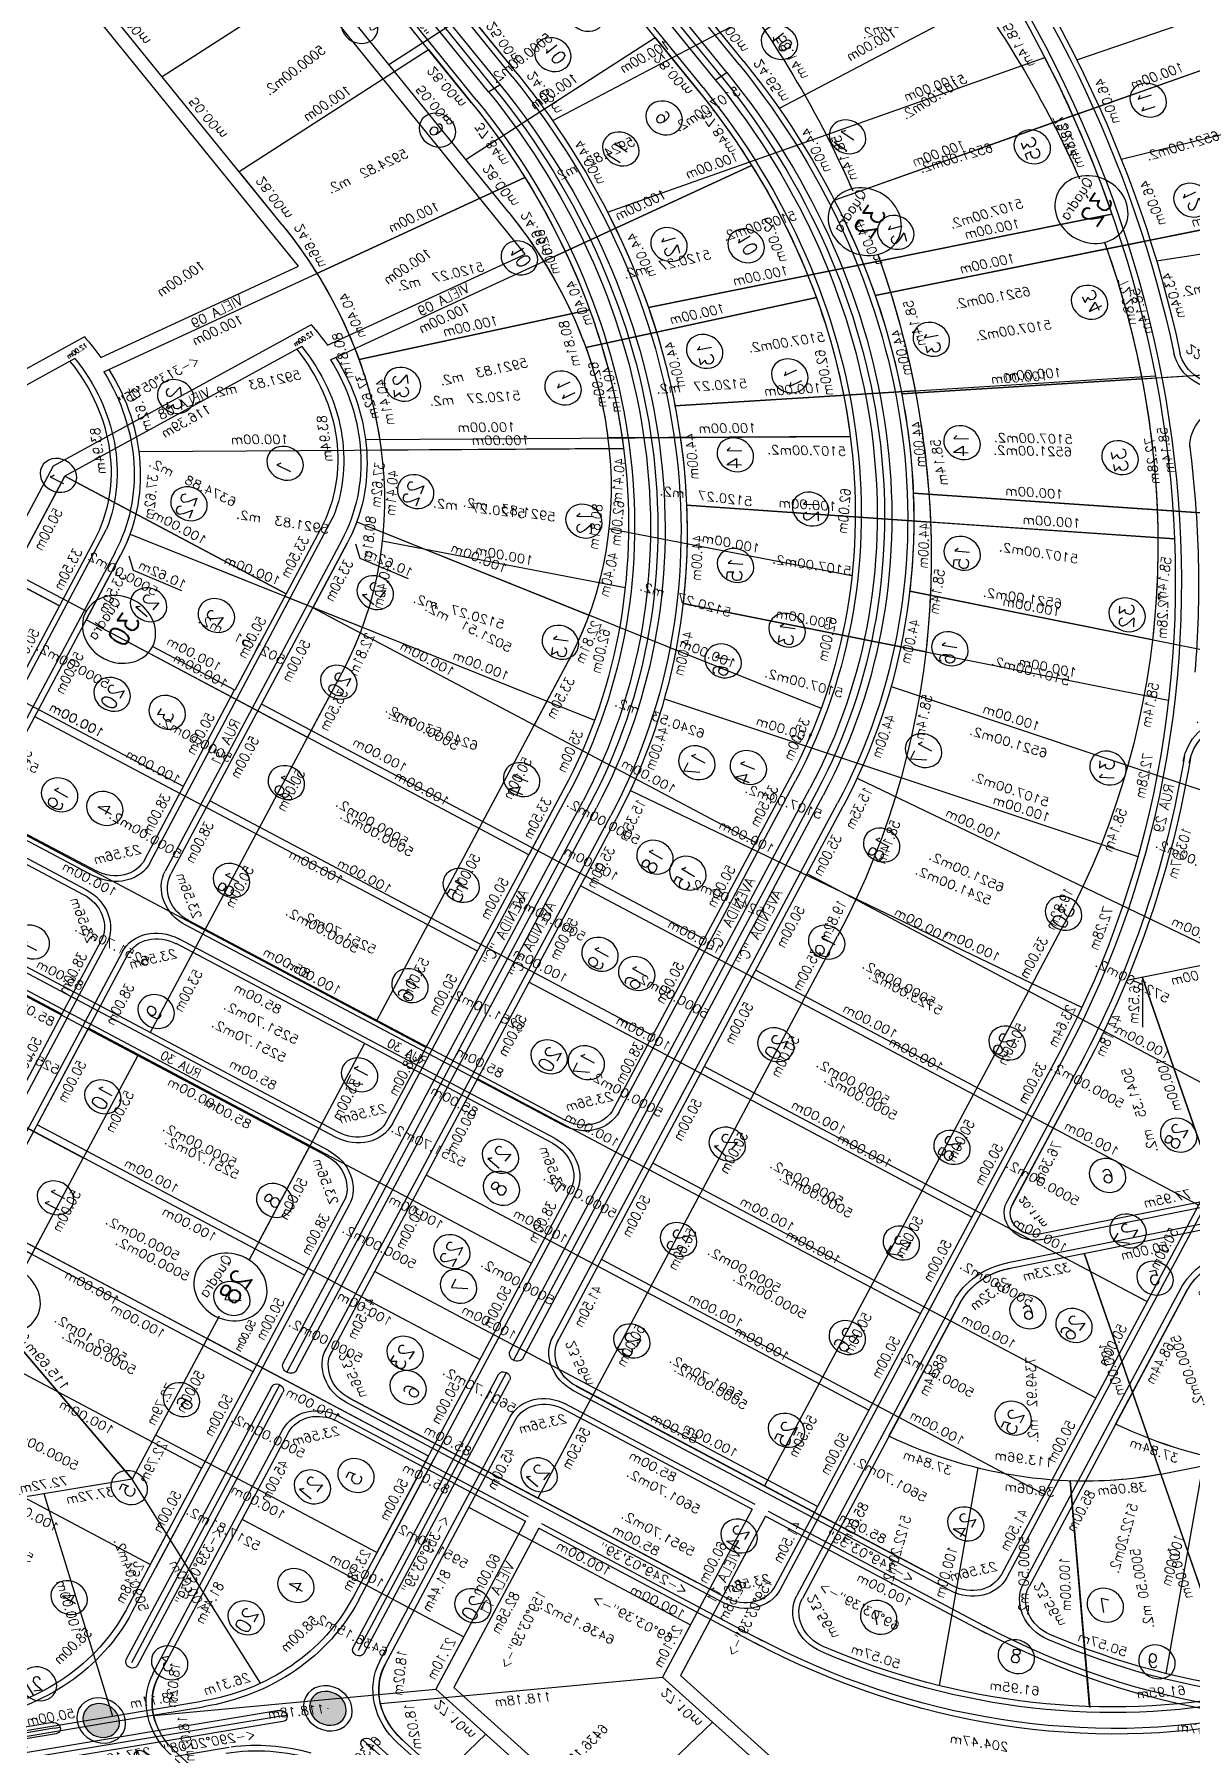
# Model space of a CAD drawing. Extents: x -23785941 to 8798891, y -8418521 to 21897894.
# Drawn here: x 3213167 to 3340590, y 4804514 to 4993012 of the extents above; entities that cross this region are included whole.
import ezdxf
from ezdxf.enums import TextEntityAlignment as Align

# ---------------------------------------------------------------- set-up
doc = ezdxf.new("R2010")
doc.units = 0
doc.header["$MEASUREMENT"] = 0
doc.header["$PDMODE"] = 34
doc.header["$PDSIZE"] = 1
doc.linetypes.add('DASHED', pattern=[0.75, 0.5, -0.25])
doc.layers.get('0').update_dxf_attribs({"linetype": 'CONTINUOUS'})
for name, color, linetype in [('CALCADA', 3, 'CONTINUOUS'), ('LT', 6, 'CONTINUOUS'), ('REG60_100', 2, 'CONTINUOUS'), ('RUA', 1, 'CONTINUOUS'), ('VIEWPORT', 7, 'CONTINUOUS')]:
    doc.layers.add(name, color=color, linetype=linetype)
doc.styles.add('1_5MM', font='romans.shx', dxfattribs={"height": 6})
doc.styles.add('1MM', font='romans.shx', dxfattribs={"height": 4})
doc.styles.add('2MM', font='romans.shx', dxfattribs={"height": 8})

# ---------------------------------------------------------------- blocks, each defined once
blk = doc.blocks.new('A$C3D774E76')
at = {"layer": 'LT'}
blk.add_hatch(color=104, dxfattribs=at).paths.add_polyline_path([(-24013.18, -2463.38, 1), (-24018.43, -2449.33, 1)])
for p, q in [((-24660.65, -2244.08), (-24845.77, -1871.34)), ((-24647.29, -2257.49), (-24839.22, -1871.04)), ((-24771.71, -2299.23), (-24974.58, -1890.75)), ((-24750.22, -2288.56), (-24948.34, -1889.63)), ((-24573.27, -2194.84), (-24461.39, -2129.73)), ((-24461.39, -2129.73), (-24145.04, -2127.33)), ((-24562.51, -2195.52), (-24459.75, -2135.71)), ((-24459.75, -2135.71), (-24306.75, -2134.55)), ((-24458.99, -2235.71), (-24459.75, -2135.71)), ((-24409.5, -2168.19), (-24409.75, -2135.34)), ((-24359, -2234.95), (-24359.75, -2134.96)), ((-24306.75, -2134.7), (-24306.34, -2219.69)), ((-24294.76, -2134.46), (-24294.11, -2219.47)), ((-24241, -2234.06), (-24241.76, -2134.06)), ((-24695.35, -2174.22), (-24784.91, -2218.7)), ((-24408.99, -2235.33), (-24409.28, -2198.18)), ((-24563.25, -2208.12), (-24731.2, -2321.24)), ((-24568.5, -2204.42), (-24647.29, -2257.49)), ((-24673.11, -2219), (-24762.67, -2263.48)), ((-24660.65, -2244.08), (-24673.11, -2219)), ((-24538.31, -2235.29), (-24642.2, -2406.19)), ((-24492.49, -2235.96), (-24458.99, -2235.71)), ((-24321.26, -2234.77), (-24408.99, -2235.2)), ((-24241, -2234.06), (-24279.01, -2234.35)), ((-24241, -2234.06), (-24141, -2233.3)), ((-24115.95, -2239.7), (-24067.36, -2344.75)), ((-24067.36, -2344.75), (-23977.34, -2240.52)), ((-24503, -2247.4), (-24525.81, -2446.09)), ((-24492.4, -2247.97), (-24320.9, -2246.67)), ((-24492.4, -2247.96), (-24458.9, -2247.71)), ((-24457.38, -2447.7), (-24458.9, -2247.71)), ((-24407.39, -2447.32), (-24408.9, -2247.33)), ((-24357.39, -2446.94), (-24358.9, -2246.95)), ((-24278.91, -2246.35), (-24140.91, -2245.3)), ((-24239.39, -2446.05), (-24240.91, -2246.06)), ((-24189.39, -2445.67), (-24190.91, -2245.68)), ((-24139.39, -2445.29), (-24140.91, -2245.3)), ((-24488.97, -2255.33), (-24493.84, -2251.17)), ((-24490.94, -2276.22), (-24488.97, -2255.33)), ((-24750.22, -2288.56), (-24762.67, -2263.48)), ((-24304.5, -2431.56), (-24305.79, -2261.54)), ((-24292.5, -2431.46), (-24293.79, -2261.46)), ((-24771.71, -2299.23), (-24782.83, -2276.84)), ((-24750.21, -2288.56), (-24750.22, -2288.56)), ((-24758.27, -2292.56), (-24763.65, -2295.23)), ((-24622.26, -2296.2), (-24691.31, -2368.54)), ((-23901.64, -2305.96), (-23967.1, -2381.59)), ((-24734.5, -2316.23), (-24734.55, -2316.26)), ((-24067.36, -2344.75), (-24042.71, -2316.2)), ((-24042.74, -2316.17), (-23967.08, -2381.57)), ((-24931.5, -2423.83), (-24760.07, -2320.53)), ((-24553.74, -2337.85), (-24586.17, -2432.45)), ((-24293.15, -2346.46), (-24180.96, -2345.61)), ((-24151.85, -2345.39), (-24090.15, -2344.92)), ((-24139.39, -2445.29), (-24140.15, -2345.3)), ((-24090.15, -2344.92), (-24067.36, -2344.75)), ((-24089.4, -2444.92), (-24090.15, -2344.92)), ((-24011.7, -2427.9), (-24067.36, -2344.75)), ((-24491.64, -2347.96), (-24305.15, -2346.55)), ((-24491.64, -2347.96), (-24458.14, -2347.71)), ((-24734.65, -2356.88), (-24889.95, -2482.9)), ((-23967.08, -2381.57), (-23991.98, -2410.42)), ((-24704.61, -2388.98), (-24840.6, -2535.63)), ((-24670.34, -2416.51), (-24784.31, -2580.87)), ((-24670.34, -2416.51), (-24727.32, -2498.69)), ((-24632.54, -2438.95), (-24722.2, -2617.73)), ((-24677.37, -2528.34), (-24632.54, -2438.95)), ((-24002.73, -2441.22), (-24004.37, -2443.11)), ((-24490.88, -2447.96), (-24317.88, -2446.65)), ((-24490.88, -2447.96), (-24457.38, -2447.7)), ((-24277.39, -2446.34), (-24089.4, -2444.92)), ((-24139.39, -2445.29), (-24066.22, -2444.74)), ((-24139.37, -2447.79), (-24066.2, -2447.24)), ((-24591.95, -2455.83), (-24655.52, -2645.46)), ((-24549.38, -2466.82), (-24585.59, -2663.52)), ((-24045.75, -2468.48), (-24172.21, -2469.44)), ((-24045.78, -2468.59), (-24045.78, -2468.58)), ((-24045.11, -2468.58), (-24045.78, -2468.59)), ((-24504.97, -2471.74), (-24512.63, -2671.59)), ((-24212.4, -2469.85), (-24490.7, -2471.96)), ((-24454.19, -2671.69), (-24455.7, -2471.69)), ((-24404.19, -2671.31), (-24405.7, -2471.31)), ((-24354.19, -2670.93), (-24355.71, -2470.94)), ((-24304.19, -2670.55), (-24305.71, -2470.56)), ((-24254.19, -2670.17), (-24255.71, -2470.18)), ((-24127.21, -2469.2), (-24126.45, -2569.2)), ((-24028.94, -2474.07), (-24099.35, -2568.99)), ((-24197.81, -2654.75), (-24199.1, -2484.64)), ((-24199.07, -2484.64), (-24197.88, -2641.36)), ((-24187.07, -2484.55), (-24187.1, -2484.55)), ((-24187.08, -2483.65), (-24186.42, -2569.65)), ((-24019, -2487.95), (-24018.81, -2488.59)), ((-23887.66, -2933), (-24018.92, -2488.03)), ((-24018.81, -2488.59), (-24018.81, -2488.59)), ((-24018.81, -2488.59), (-24018.8, -2488.59)), ((-24895.76, -2494.75), (-25049.72, -2622.4)), ((-24727.32, -2498.69), (-24784.31, -2580.87)), ((-24045.57, -2496.48), (-24045.57, -2496.48)), ((-24045.57, -2496.48), (-24045.56, -2496.48)), ((-24864.88, -2528.82), (-25007.03, -2669.51)), ((-24722.2, -2617.73), (-24677.37, -2528.34)), ((-24831.12, -2560.06), (-24960.37, -2712.68)), ((-24454.94, -2571.69), (-24198.45, -2569.75)), ((-24186.45, -2569.65), (-24099.35, -2568.99)), ((-24126.45, -2569.2), (-24099.35, -2568.99)), ((-23973.73, -2994.88), (-24099.35, -2569)), ((-23995.77, -2566.7), (-24091.69, -2595)), ((-24454.94, -2571.69), (-24489.76, -2571.95)), ((-24186.41, -2575.65), (-24103.83, -2575.03)), ((-24186.38, -2575.65), (-24185.62, -2675.54)), ((-24016.67, -2870.5), (-24103.83, -2575.03)), ((-24489.18, -2671.95), (-24254.19, -2670.17)), ((-24254.19, -2670.17), (-24212.68, -2669.86)), ((-24533.23, -2682.42), (-24622.27, -2778.59)), ((-24537.66, -2687.21), (-24464.28, -2755.14)), ((-24534.78, -2688.91), (-24534.24, -2684.79)), ((-24417.73, -2683.41), (-24489.11, -2683.95)), ((-24366.69, -2683.02), (-24213.69, -2681.86)), ((-24297.82, -2682.5), (-24366.69, -2683.02)), ((-24366.69, -2683.02), (-24366.26, -2683.02)), ((-24391.16, -2693.83), (-24589.99, -2908.58)), ((-24517.43, -2696.73), (-24534.78, -2688.91)), ((-24391.16, -2693.83), (-24391.45, -2694.14)), ((-24391.16, -2693.83), (-24391.45, -2694.14)), ((-24411.21, -2697.82), (-24623.93, -2927.58)), ((-24266.59, -2853.67), (-24413.35, -2717.79)), ((-24413.35, -2717.79), (-24339.99, -2785.71)), ((-24303.75, -2719.76), (-24207.33, -2746.28)), ((-24318.05, -2754.82), (-24230.32, -2803.63)), ((-24339.97, -2785.73), (-24379.48, -2828.41))]:
    blk.add_line(p, q)
at = {"color": 100}
for p, q in [((-24763.65, -2295.23), (-24971.33, -1877.07)), ((-24760.96, -2293.9), (-24968.05, -1876.92)), ((-24758.28, -2292.56), (-24964.78, -1876.77)), ((-24199.32, -2454.75), (-24490.82, -2456.96)), ((-24045.86, -2453.98), (-24187.29, -2455.05)), ((-24490.79, -2459.96), (-24196.3, -2457.73)), ((-24199.28, -2460.75), (-24490.77, -2462.96)), ((-24045.84, -2456.48), (-24189.77, -2457.57)), ((-24045.82, -2458.98), (-24187.26, -2460.05)), ((-24010.49, -2474.38), (-23874.13, -2936.66)), ((-23877.18, -2934.96), (-24012.07, -2477.65))]:
    blk.add_line(p, q, dxfattribs=at)
at = {"color": 1}
blk.add_line((-24166.49, -2340.34), (-24166.5, -2338.97), dxfattribs=at)
blk.add_lwpolyline([(-24409.5, -2168.19), (-24409.75, -2135.34), (-24459.75, -2135.71), (-24458.99, -2235.71), (-24408.99, -2235.33), (-24409.28, -2198.18)])
for points in [[(-24762.67, -2263.48), (-24750.22, -2288.56), (-24750.21, -2288.56, 0.032957), (-24731.2, -2321.24), (-24648.26, -2265.38, -0.032957), (-24660.65, -2244.08), (-24660.65, -2244.08), (-24660.65, -2244.08), (-24673.11, -2219)], [(-24115.95, -2239.7, -0.106704), (-24140.91, -2245.29), (-24140.15, -2345.3), (-24090.15, -2344.92), (-24067.36, -2344.75)], [(-24492.4, -2247.96, -0.030482), (-24503, -2247.4), (-24514.41, -2346.74, 0.030478), (-24491.65, -2347.96), (-24458.14, -2347.71), (-24458.9, -2247.71)], [(-24731.2, -2321.24, 0.054037), (-24691.31, -2368.54), (-24622.26, -2296.2, -0.054037), (-24648.26, -2265.38)], [(-24622.26, -2296.2), (-24691.31, -2368.54, 0.054037), (-24642.2, -2406.19), (-24590.26, -2320.74, -0.054037)], [(-24704.61, -2388.98), (-24772.6, -2462.3, 0.035369), (-24727.32, -2498.69), (-24670.34, -2416.51, -0.035369)], [(-24670.34, -2416.51), (-24727.32, -2498.69, 0.035369), (-24677.37, -2528.34), (-24632.54, -2438.95, -0.035369)], [(-24632.54, -2438.95), (-24677.37, -2528.34, 0.035369), (-24623.73, -2550.65), (-24591.95, -2455.83, -0.035369)]]:
    blk.add_lwpolyline(points, format="xyb", close=True)
blk.add_lwpolyline([(-24240.91, -2246.06), (-24240.15, -2346.06), (-24190.15, -2345.68), (-24190.91, -2245.68)], close=True)
blk.add_lwpolyline([(-24240.91, -2246.06), (-24240.15, -2346.06), (-24190.15, -2345.68), (-24190.91, -2245.68)], close=True)
for points in [[(-24774.73, -2460.32, 0.001768), (-24772.6, -2462.3), (-24704.61, -2388.98, -0.035369), (-24734.65, -2356.88), (-24812.3, -2419.89, 0.015904), (-24795.19, -2439.66, 0.015904)], [(-24795.19, -2439.66, -0.015904), (-24812.3, -2419.89), (-24889.95, -2482.9, 0.035369), (-24840.6, -2535.63), (-24772.6, -2462.3, -0.001768), (-24774.73, -2460.32)], [(-24789.03, -2446.19, -0.001072), (-24790.25, -2444.92, -0.001072)], [(-24790.25, -2444.92, 0.001072), (-24789.03, -2446.19)], [(-24230.66, -2803.44), (-24318.04, -2754.82, -0.057602), (-24339.98, -2785.72), (-24266.6, -2853.65)]]:
    blk.add_lwpolyline(points, format="xyb")
at = {"color": 5}
for centre in [(-24409.09, -2183.18), (-24166.04, -2344.05), (-24785.23, -2449.6)]:
    blk.add_circle(centre, 15, dxfattribs=at)
for centre in [(-24511.64, -2211.23), (-24435.36, -2215.04), (-24385.68, -2215.54), (-24333.5, -2211.19), (-24263.78, -2209.88), (-24757.43, -2234.86), (-24568.5, -2238.14), (-24527.79, -2262.66), (-24216.15, -2263.77), (-24478.28, -2267.03), (-24434.23, -2270.66), (-24382.39, -2270.66), (-24331.12, -2269.29), (-24262.03, -2266.88), (-24165.14, -2265.69), (-24731.9, -2281.51), (-24786.93, -2308.37), (-24697.43, -2334.11), (-24763.09, -2349.88), (-23964.48, -2349.41), (-24653.93, -2373.59), (-24734.53, -2384.58), (-24000.78, -2391.97), (-24604.35, -2405.58), (-24698.74, -2416.92), (-24550.25, -2419.62), (-24263.43, -2421.67), (-24214.6, -2424.62), (-24162.89, -2425.47), (-24116.18, -2423.29), (-24058.85, -2422.33), (-24486.36, -2431.3), (-24430.68, -2429.44), (-24379.18, -2429.85), (-24332.33, -2428.51), (-24663.32, -2446.88), (-24015.81, -2456.36), (-24618.48, -2467.37), (-24577.16, -2480.65), (-24155.25, -2487.95), (-24088.13, -2488.68), (-24851.06, -2495.03), (-24530.31, -2490.15), (-24483.13, -2492.78), (-24432.1, -2491.28), (-24379.74, -2492.24), (-24329.15, -2493.38), (-24280.18, -2493.79), (-24229.12, -2496.02), (-24894.53, -2527.42), (-24800.13, -2543.98), (-24863.23, -2561.34), (-24743.59, -2583.5), (-24681.36, -2615.01), (-24615.18, -2636.57), (-24278.57, -2645.16), (-24546.85, -2647.67), (-24482.31, -2651.67), (-24428.34, -2651.46), (-24378.79, -2651.21), (-24329.04, -2649.56), (-24225.63, -2647.96), (-24377.7, -2708.7), (-24449.87, -2711.66), (-24222.22, -2712.32), (-24418.26, -2747.46), (-24235.45, -2768.28), (-24263.08, -2819.02)]:
    blk.add_circle(centre, 7.5)
for centre, radius, start, end in [((-24493.06, -2160.84), 87.12, 202.9697, 210.01207), ((-24493.06, -2160.84), 75.12, 206.41063, 270.43452), ((-24493.06, -2160.84), 87.12, 213.96119, 270.43452), ((-24321.34, -2219.77), 15, 270.28179, 0.28179), ((-24279.12, -2219.36), 14.99, 180.43452, 270.43452), ((-24493.06, -2160.84), 187.12, 206.41063, 270.43452), ((-24320.78, -2261.65), 14.99, 0.43452, 90.43452), ((-24278.79, -2261.35), 15, 90.43452, 180.43452), ((-24493.06, -2160.84), 287.12, 206.41063, 270.43452), ((-24493.06, -2160.84), 311.12, 206.41063, 270.43452), ((-24493.06, -2160.84), 411.12, 206.41063, 222.70224), ((-24493.06, -2160.84), 523.12, 206.41063, 234.23747), ((-24493.06, -2160.84), 511.12, 206.41063, 270.43452), ((-24066.97, -2345.72), 99.04, 270.43452, 319.20869), ((-24493.06, -2160.84), 311.12, 235.26258, 243.36508), ((-24375.9, -2428.22), 6.821210263296962e-13, 44.38052, 339.49536), ((-24319.49, -2431.67), 14.99, 270.43452, 0.43452), ((-24277.5, -2431.34), 15, 180.43452, 270.4344), ((-23919.95, -2476.97), 74.08, 139.1598, 196.43452), ((-24493.06, -2160.84), 411.12, 223.7081, 223.95372), ((-24493.06, -2160.84), 411.12, 226.7548, 270.45951), ((-24045.57, -2496.48), 27.9, 16.42982, 90.43452), ((-24045.54, -2496.38), 27.9, 16.44542, 90.43452), ((-24214.1, -2484.75), 15, 0.43063, 90.43452), ((-24172.1, -2484.44), 15, 90.43452, 180.43063), ((-24573.88, -2479.02), 6.821210263296962e-13, 44.38052, 339.49536), ((-24493.06, -2160.84), 411.12, 235.26258, 243.36508), ((-24493.06, -2160.84), 411.12, 235.26258, 243.36508), ((-24807.55, -2597.49), 14.99, 317.20508, 54.23747), ((-24212.81, -2654.86), 15, 270.43452, 0.43452), ((-24641.28, -2687.73), 24.33, 73.88591, 137.20508), ((-24493.06, -2160.84), 523.12, 254.04077, 270.43452), ((-24462.67, -2675.37), 277, 317.20508, 0.43452), ((-24213.58, -2696.85), 17.49, 355.0709, 90.43452), ((-24417.66, -2692.06), 8.65, 318.20902, 89.43058), ((-24366, -2717.71), 34.69, 91.13524, 136.50436), ((-24462.67, -2675.37), 165, 318.03115, 357.52334), ((-24462.67, -2675.37), 165, 318.03115, 357.52334), ((-24462.66, -2675.37), 165, 318.02937, 357.52334), ((-24213.58, -2696.85), 14.99, 355.0709, 90.43452), ((-24462.67, -2675.37), 265, 317.20508, 355.0709)]:
    blk.add_arc(centre, radius, start, end)
at = {"color": 100}
for centre, radius, start, end in [((-24493.06, -2160.84), 302.12, 206.41063, 270.43452), ((-24493.06, -2160.84), 299.12, 206.41063, 270.43452), ((-24493.06, -2160.84), 296.12, 206.41063, 270.43452), ((-24199.3, -2457.75), 3, 89.91476, 90.43452), ((-24199.3, -2457.75), 3, 270.43452, 90.43452), ((-24187.27, -2457.55), 2.5, 90.43452, 270.43452), ((-24045.84, -2456.48), 2.5, 270.43452, 90.43452), ((-24199.3, -2457.75), 3, 270.43452, 270.95429), ((-24009.73, -2476.77), 2.5, 16.43452, 196.43452)]:
    blk.add_arc(centre, radius, start, end, dxfattribs=at)
at = {"linetype": 'DASHED'}
blk.add_arc((-24366, -2717.71), 34.69, 90.43452, 137.20508, dxfattribs=at)
for p in [(-24459.75, -2135.71), (-24493.06, -2160.84), (-24492.49, -2235.96), (-24458.99, -2235.71), (-24660.65, -2244.08), (-24492.4, -2247.96), (-24750.22, -2288.56), (-24760.96, -2293.9), (-24771.71, -2299.23), (-23991.98, -2410.42), (-24375.9, -2428.22), (-24304.5, -2431.56), (-24292.5, -2431.46), (-24317.88, -2446.65), (-24277.39, -2446.34), (-24066.22, -2444.74), (-24490.79, -2459.96), (-24045.84, -2456.48), (-24015.81, -2456.36), (-24015.81, -2456.36), (-24045.78, -2468.59), (-24045.75, -2468.48), (-24490.7, -2471.96), (-24009.68, -2476.94), (-24018.81, -2488.59), (-24018.78, -2488.48), (-24489.76, -2571.95), (-24798.79, -2585.33), (-24197.81, -2654.74), (-24489.18, -2671.95), (-24212.68, -2669.86), (-24489.09, -2683.95), (-24417.73, -2683.41), (-24366.69, -2683.02), (-24212.74, -2681.86), (-24391.45, -2694.14), (-24411.21, -2697.82), (-24198.52, -2696.66)]:
    blk.add_point(p)
at = {"color": 1}
blk.add_point((-24015.78, -2456.25), dxfattribs=at)
at = {"layer": 'CALCADA'}
for p, q in [((-24769.47, -2298.12), (-24972.34, -1889.64)), ((-24752.46, -2289.67), (-24950.58, -1890.74)), ((-24297.26, -2134.48), (-24296.61, -2219.49)), ((-24240.98, -2236.56), (-24140.98, -2235.8)), ((-24240.98, -2236.56), (-24278.99, -2236.85)), ((-24278.93, -2243.85), (-24140.93, -2242.8)), ((-24492.42, -2245.47), (-24320.91, -2244.17)), ((-24302, -2431.54), (-24303.29, -2261.52)), ((-24295, -2431.47), (-24296.29, -2261.48)), ((-24004.66, -2439.56), (-23875.89, -2290.59)), ((-24002.73, -2441.22), (-23872.36, -2290.33)), ((-24000.87, -2442.83), (-23872.1, -2293.86)), ((-23899.74, -2307.6), (-23965.21, -2383.23)), ((-23908.39, -2346.89), (-23979.23, -2428.61)), ((-23965.19, -2383.2), (-23990.09, -2412.05)), ((-24277.37, -2448.84), (-24089.38, -2447.42)), ((-24319.36, -2449.16), (-24490.86, -2450.46)), ((-24212.42, -2467.35), (-24490.72, -2469.46)), ((-24045.77, -2465.98), (-24172.23, -2466.94)), ((-24199.06, -2486.18), (-24198.42, -2569.75)), ((-24195.31, -2654.72), (-24196.6, -2484.62)), ((-24189.58, -2483.59), (-24188.92, -2569.67)), ((-23885.27, -2932.29), (-24016.52, -2487.32)), ((-24188.88, -2575.67), (-24188.12, -2675.56)), ((-24489.17, -2674.45), (-24254.17, -2672.67)), ((-24254.17, -2672.67), (-24212.67, -2672.36)), ((-24366.72, -2680.53), (-24213.71, -2679.36)), ((-24490.84, -2681.47), (-24417.58, -2680.91)), ((-24392.99, -2692.12), (-24591.82, -2906.88)), ((-24409.37, -2699.51), (-24621.36, -2928.48))]:
    blk.add_line(p, q, dxfattribs=at)
blk.add_lwpolyline([(-24304.25, -2134.54), (-24303.84, -2219.68, -0.414214), (-24321.25, -2237.27), (-24500.06, -2238.15)], format="xyb", dxfattribs=at)
blk.add_circle((-24015.81, -2456.36), 10, dxfattribs=at)
for centre, radius, start, end in [((-24493.06, -2160.84), 77.62, 206.53283, 264.86259), ((-24493.06, -2160.84), 84.62, 213.96119, 270.43452), ((-24279.12, -2219.36), 17.49, 180.43452, 270.43452), ((-24320.78, -2261.65), 17.49, 0.43452, 90.43452), ((-24278.79, -2261.35), 17.5, 90.43452, 180.43452), ((-24493.06, -2160.84), 289.62, 206.41063, 270.43452), ((-24493.06, -2160.84), 308.62, 206.41063, 270.43452), ((-24493.06, -2160.84), 520.62, 206.41063, 234.23747), ((-24493.06, -2160.84), 513.62, 206.41063, 270.43452), ((-24066.97, -2345.72), 101.54, 270.43452, 319.20869), ((-24319.49, -2431.67), 17.49, 270.43452, 0.43452), ((-24277.5, -2431.34), 17.5, 180.43452, 270.4344), ((-23919.91, -2477), 76.58, 141.37489, 166.04907), ((-24002.77, -2441.19), 2.5, 139.1598, 319.1598), ((-24214.1, -2484.75), 17.5, 0.43452, 90.43452), ((-24172.1, -2484.44), 17.5, 90.43452, 180.43063), ((-24045.57, -2496.48), 30.4, 16.42982, 90.43452), ((-24807.55, -2597.49), 17.49, 317.20508, 54.23747), ((-24771.35, -2625.22), 20.91, 65.78733, 137.20508), ((-24493.06, -2160.84), 520.62, 238.76802, 249.85279), ((-24212.81, -2654.86), 17.5, 270.43452, 0.43452), ((-24641.28, -2687.73), 26.83, 73.88591, 137.20508), ((-24493.06, -2160.84), 520.62, 254.02771, 270.43452), ((-24462.67, -2675.37), 274.5, 317.20508, 0.43452), ((-24366, -2717.71), 37.19, 90.43452, 137.20508), ((-24417.66, -2692.06), 11.15, 317.20508, 90.43452), ((-24462.67, -2675.37), 267.5, 317.20508, 355.0709)]:
    blk.add_arc(centre, radius, start, end, dxfattribs=at)
at = {"layer": 'REG60_100'}
for p, q in [((-24634.98, -2664.23), (-24634.53, -2664.36)), ((-24464.28, -2755.14), (-24537.66, -2687.21)), ((-24490.82, -2683.97), (-24417.58, -2683.41)), ((-24489.11, -2683.95), (-24489.09, -2683.95)), ((-24489.11, -2683.95), (-24489.09, -2683.95)), ((-24417.58, -2683.41), (-24417.73, -2683.41)), ((-24417.58, -2683.41), (-24417.73, -2683.41)), ((-24411.21, -2697.82), (-24411.32, -2697.94))]:
    blk.add_line(p, q, dxfattribs=at)
at = {"layer": 'REG60_100', "linetype": 'DASHED'}
for p, q in [((-24417.73, -2683.41), (-24417.73, -2683.41)), ((-24411.32, -2697.94), (-24411.32, -2697.94))]:
    blk.add_line(p, q, dxfattribs=at)
at = {"layer": 'REG60_100'}
blk.add_arc((-24417.66, -2692.06), 8.65, 317.20508, 90.43452, dxfattribs=at)
for p in [(-24634.98, -2664.23), (-24185.62, -2675.54)]:
    blk.add_point(p, dxfattribs=at)
at = {"layer": 'VIEWPORT'}
blk.add_line((-24497.02, -2238.14), (-24497.02, -2238.13), dxfattribs=at)
for p in [(-24306.34, -2219.69), (-24294.11, -2219.47), (-24321.26, -2234.77), (-24279.01, -2234.35), (-24320.9, -2246.67), (-24278.91, -2246.35), (-24305.79, -2261.54), (-24293.79, -2261.46), (-24490.88, -2447.96), (-24212.4, -2469.85), (-24172.21, -2469.44), (-24199.1, -2484.64), (-24187.08, -2483.65)]:
    blk.add_point(p, dxfattribs=at)
at = {"style": '1MM'}
for s, rotation, p in [('116.39m', 30.19925, (-24508.04, -2168.45)), ('116.39m', 30.19925, (-24508.04, -2168.45)), ('116.39m', 30.19925, (-24508.04, -2168.45)), ('116.39m', 30.19925, (-24508.04, -2168.45)), ('116.39m', 30.19925, (-24508.04, -2168.45)), ('116.39m', 30.19925, (-24508.04, -2168.45)), ('116.39m', 30.19925, (-24508.04, -2168.45)), ('116.39m', 30.19925, (-24508.04, -2168.45)), ('116.39m', 30.19925, (-24508.04, -2168.45)), ('116.39m', 30.19925, (-24508.04, -2168.45)), ('116.39m', 30.19925, (-24508.04, -2168.45)), ('116.39m', 30.19925, (-24508.04, -2168.45)), ('116.39m', 30.19925, (-24508.04, -2168.45)), ('116.39m', 30.19925, (-24508.04, -2168.45)), ('100.00m', 90.43452, (-24463.37, -2185.74)), ('100.00m', 90.43452, (-24463.37, -2185.74)), ('100.00m', 90.43452, (-24463.37, -2185.74)), ('100.00m', 90.43452, (-24463.37, -2185.74)), ('100.00m', 90.43452, (-24463.37, -2185.74)), ('100.00m', 90.43452, (-24463.37, -2185.74)), ('100.00m', 90.43452, (-24463.37, -2185.74)), ('100.00m', 90.43452, (-24463.37, -2185.74)), ('100.00m', 90.43452, (-24463.37, -2185.74)), ('100.00m', 90.43452, (-24463.37, -2185.74)), ('100.00m', 90.43452, (-24463.37, -2185.74)), ('100.00m', 90.43452, (-24463.37, -2185.74)), ('100.00m', 90.43452, (-24463.37, -2185.74)), ('100.00m', 90.43452, (-24463.37, -2185.74)), ('100.00m', 90.28175, (-24363.51, -2184.97)), ('100.00m', 90.28175, (-24363.51, -2184.97)), ('100.00m', 90.43452, (-24363.37, -2184.98)), ('33.50m', 0.43369, (-24475.77, -2231.84)), ('33.50m', 0.43369, (-24475.77, -2231.84)), ('33.50m', 0.43369, (-24475.77, -2231.84)), ('33.50m', 0.43369, (-24475.77, -2231.84)), ('33.50m', 0.43369, (-24475.77, -2231.84)), ('33.50m', 0.43369, (-24475.77, -2231.84)), ('33.50m', 0.43369, (-24475.77, -2231.84)), ('33.50m', 0.43369, (-24475.77, -2231.84)), ('33.50m', 0.43369, (-24475.77, -2231.84)), ('33.50m', 0.43369, (-24475.77, -2231.84)), ('33.50m', 0.43369, (-24475.77, -2231.84)), ('33.50m', 0.43369, (-24475.77, -2231.84)), ('33.50m', 0.43369, (-24475.77, -2231.84)), ('33.50m', 0.43369, (-24475.77, -2231.84)), ('50.00m', 0.43452, (-24215.88, -2249.87)), ('100.00m', 90.43452, (-24136.53, -2295.27)), ('100.00m', 90.43452, (-24236.53, -2296.03)), ('80.81m', 341.07786, (-24551.48, -2332.72)), ('100.00m', 39.05758, (-24775.99, -2385.28)), ('100.00m', 39.05758, (-24775.99, -2385.28)), ('100.00m', 90.43452, (-24461.76, -2397.73)), ('100.00m', 39.05758, (-24853.64, -2448.29)), ('50.00m', 0.43452, (-24382.41, -2443.13)), ('100.00m', 63.36508, (-24703.36, -2571.23))]:
    blk.add_text(s, height=4, rotation=rotation, dxfattribs=at).set_placement(p, align=Align.MIDDLE)
at = {"color": 1, "style": '1MM'}
for s, rotation, p in [('<-290%%d20\'08"  237.10m', 49.1598, (-23967.78, -2409.7)), ('<-339%%d03\'39"', 0.43452, (-24099.13, -2462.3))]:
    blk.add_text(s, height=4, rotation=rotation, dxfattribs=at).set_placement(p, align=Align.MIDDLE)
at = {"attachment_point": 1}
for s, insert, char_height, width, rotation, style in [('VIELA 08', (-24526, -2169.51), 4, 603.212, 32.96436, '1MM'), ('1', (-24512.52, -2208.5), 6, 1.625, 358.54579, '1_5MM'), ('4', (-24336.59, -2208.61), 6, 5.226, 1.97758, '1_5MM'), ('1', (-24264.66, -2207.15), 6, 1.625, 358.54579, '1_5MM'), ('2', (-24437.75, -2211.91), 6, 11.198, 6.58516, '1_5MM'), ('3', (-24387.38, -2212.74), 6, 7.465, 2.85322, '1_5MM'), ('VIELA 09', (-24623.2, -2241.86), 4, 603.212, 31.89007, '1MM'), ('23', (-24570.31, -2232.77), 6, 3.251, 329.9996, '1_5MM'), ('22', (-24531.89, -2258.38), 6, 2.438, 354.14697, '1_5MM'), ('21', (-24483.55, -2264.59), 6, 7.631, 10.80167, '1_5MM'), ('9', (-24264.48, -2263.81), 6, 7.631, 9.4021, '1_5MM'), ('10', (-24221.85, -2260.81), 6, 2.438, 0.24916, '1_5MM'), ('11', (-24170.06, -2263.02), 6, 2.438, 0.24916, '1_5MM'), ('20', (-24439.28, -2268.29), 6, 4.927, 1.05228, '1_5MM'), ('19', (-24386.58, -2267.98), 6, 3.942, 1.1608, '1_5MM'), ('18', (-24335.43, -2266.3), 6, 3.942, 1.67589, '1_5MM'), ('9', (-24730.44, -2277.71), 6, 7.631, 303.61781, '1_5MM'), ('10', (-24787.32, -2303.55), 6, 2.438, 296.79452, '1_5MM'), ('10', (-24698.51, -2328.66), 6, 2.438, 305.12872, '1_5MM'), ('11', (-24767.13, -2346.93), 6, 3.251, 4.71761, '1_5MM'), ('2', (-23968.29, -2349.34), 6, 11.198, 51.60965, '1_5MM'), ('11', (-24654.71, -2369.56), 6, 3.251, 311.30121, '1_5MM'), ('12', (-24736.38, -2379.67), 6, 3.251, 320.82304, '1_5MM'), ('3', (-24003.99, -2391.38), 6, 7.465, 47.0096, '1_5MM'), ('12', (-24607.64, -2400.95), 6, 3.251, 336.27968, '1_5MM'), ('13', (-24700.19, -2412.4), 6, 1.625, 324.83286, '1_5MM'), ('13', (-24553.26, -2415.62), 6, 1.625, 342.45945, '1_5MM'), ('8', (-24266.17, -2418.12), 6, 4.927, 5.66939, '1_5MM'), ('5', (-24117.72, -2420.13), 6, 8.212, 0.07022, '1_5MM'), ('4', (-24061.95, -2419.75), 6, 5.226, 1.97758, '1_5MM'), ('15', (-24434.35, -2426.63), 6, 7.465, 2.85322, '1_5MM'), ('16', (-24383.59, -2427.49), 6, 5.226, 1.97758, '1_5MM'), ('17', (-24337.15, -2425.35), 6, 8.212, 0.07022, '1_5MM'), ('7', (-24217.7, -2422.25), 6, 3.942, 359.42542, '1_5MM'), ('6', (-24165.22, -2424.45), 6, 3.942, 1.67589, '1_5MM'), ('14', (-24489.48, -2427.53), 6, 11.198, 355.26506, '1_5MM'), ('14', (-24666.08, -2441.95), 6, 11.198, 336.82006, '1_5MM'), ('15', (-24620.8, -2463.25), 6, 7.465, 339.63664, '1_5MM'), ('16', (-24580.01, -2476.35), 6, 5.226, 344.11277, '1_5MM'), ('17', (-24535.13, -2486.99), 6, 8.212, 0.07022, '1_5MM'), ('19', (-24436.3, -2488.6), 6, 3.942, 1.1608, '1_5MM'), ('21', (-24160.51, -2485.52), 6, 7.631, 10.80167, '1_5MM'), ('20', (-24093.18, -2486.32), 6, 4.927, 1.05228, '1_5MM'), ('35', (-24851.23, -2489.54), 6, 3.251, 315.70251, '1_5MM'), ('18', (-24487.43, -2489.79), 6, 3.942, 1.67589, '1_5MM'), ('20', (-24384.79, -2489.87), 6, 4.927, 1.05228, '1_5MM'), ('21', (-24334.42, -2490.95), 6, 7.631, 10.80167, '1_5MM'), ('22', (-24285, -2490.83), 6, 2.438, 0.24916, '1_5MM'), ('23', (-24233.16, -2493.06), 6, 3.251, 4.71761, '1_5MM'), ('11', (-24894.87, -2521.74), 6, 3.251, 318.29587, '1_5MM'), ('34', (-24801.57, -2539.39), 6, 2.438, 309.33388, '1_5MM'), ('12', (-24864.05, -2555.83), 6, 3.251, 309.14328, '1_5MM'), ('33', (-24744.95, -2578.67), 6, 7.631, 325.77714, '1_5MM'), ('32', (-24684.5, -2610.17), 6, 4.927, 336.69276, '1_5MM'), ('31', (-24617.65, -2631.82), 6, 3.942, 337.18011, '1_5MM'), ('30', (-24551.81, -2645.34), 6, 3.942, 1.67589, '1_5MM'), ('26', (-24334.06, -2647.08), 6, 11.198, 6.58516, '1_5MM'), ('25', (-24282.73, -2642.43), 6, 1.625, 358.54579, '1_5MM'), ('24', (-24230.64, -2644.72), 6, 3.251, 1.76162, '1_5MM'), ('29', (-24486.47, -2647.85), 6, 8.212, 0.07022, '1_5MM'), ('28', (-24433.4, -2647.79), 6, 5.226, 1.97758, '1_5MM'), ('27', (-24382.46, -2648.41), 6, 7.465, 2.85322, '1_5MM'), ('6', (-24381.72, -2708.9), 6, 3.942, 44.79109, '1_5MM'), ('6', (-24453.88, -2711.85), 6, 3.942, 44.79109, '1_5MM'), ('7', (-24225.18, -2713.27), 6, 3.942, 73.29635, '1_5MM'), ('5', (-24422.49, -2746.97), 6, 8.212, 45.094, '1_5MM'), ('8', (-24239.31, -2769.44), 6, 4.927, 70.93179, '1_5MM'), ('9', (-24266.71, -2817.81), 6, 7.631, 54.18952, '1_5MM')]:
    blk.add_mtext(s, dxfattribs=dict(at, insert=insert, char_height=char_height, width=width, rotation=rotation, style=style))
at = {"color": 1, "char_height": 4, "attachment_point": 1, "rotation": 5.03393, "style": '1MM'}
for insert in [(-24421.47, -2174.79), (-24178.42, -2335.66), (-24797.6, -2441.21)]:
    blk.add_mtext('Quadra', dxfattribs=dict(at, insert=insert))
at = {"color": 1, "char_height": 8, "width": 20.682, "attachment_point": 1, "rotation": 5.03393, "style": '2MM'}
for s, insert in [('30', (-24418.6, -2181.57)), ('28', (-24175.55, -2342.44)), ('32', (-24794.73, -2447.99))]:
    blk.add_mtext(s, dxfattribs=dict(at, insert=insert))
at = {"insert": (-24166.43, -2570), "char_height": 4, "width": 603.212, "attachment_point": 1, "style": '1MM'}
blk.add_mtext('VIELA 11', dxfattribs=at)
at = {"layer": 'REG60_100', "style": '1MM'}
for s, height, rotation, p in [('50.00m', 4, 0.43452, (-24434.72, -2139.53)), ('50.00m', 4, 295.07832, (-24709.94, -2153.77)), ('116.39m', 4, 30.19925, (-24508.04, -2168.45)), ('100.00m', 4, 90.43452, (-24463.37, -2185.74)), ('100.00m', 4, 90.28175, (-24363.51, -2184.97)), ('50.00m', 4, 295.07832, (-24688.12, -2198.3)), ('12.00m', 2, 26.7076, (-24566.27, -2194.83)), ('100.00m', 4, 90.43452, (-24415.07, -2214.39)), ('100.00m', 4, 26.41063, (-24617.65, -2218.25)), ('83.94m', 4, 328.4223, (-24529.78, -2220.78)), ('37.62m', 4, 317.68247, (-24555.9, -2228.1)), ('23.56m', 4, 45.28175, (-24317.67, -2224.2)), ('23.56m', 4, 135.43452, (-24283.74, -2224.06)), ('28.00m', 4, 298.62325, (-24669.7, -2236.32)), ('50.00m', 4, 0.43452, (-24384.02, -2231.14)), ('38.00m', 4, 0.28175, (-24342.08, -2230.38)), ('38.00m', 4, 0.43452, (-24260.03, -2230.2)), ('50.00m', 4, 0.43452, (-24216.03, -2229.87)), ('100.00m', 4, 26.41063, (-24719.67, -2237.66)), ('100.00m', 4, 33.96119, (-24604.56, -2240.76)), ('33.50m', 4, 0.43369, (-24475.77, -2231.84)), ('50.00m', 4, 0.43452, (-24434.02, -2231.52)), ('37.62m', 4, 341.07786, (-24522.4, -2247.88)), ('24.66m', 4, 306.38963, (-24657.72, -2257.95)), ('33.50m', 4, 0.43369, (-24475.62, -2251.84)), ('50.00m', 4, 0.43452, (-24433.87, -2251.52)), ('50.00m', 4, 0.43452, (-24383.88, -2251.14)), ('38.00m', 4, 0.43452, (-24339.88, -2250.81)), ('23.56m', 4, 135.43452, (-24316.16, -2256.96)), ('23.56m', 4, 45.28175, (-24282.88, -2256.15)), ('50.00m', 4, 0.43452, (-24215.88, -2249.87)), ('38.00m', 4, 0.43452, (-24257.35, -2252.64)), ('10.62m', 4, 86.94202, (-24493.46, -2266.5)), ('28.00m', 4, 294.2058, (-24751.17, -2276.85)), ('100.00m', 4, 58.70563, (-24569, -2275.98)), ('25.00m', 4, 300.4525, (-24781, -2289.1)), ('100.00m', 4, 33.96119, (-24691.95, -2289.39)), ('40.40m', 4, 313.90282, (-24638.54, -2285.87)), ('80.81m', 4, 321.22255, (-24620.14, -2289.83)), ('100.00m', 4, 90.43452, (-24136.53, -2295.27)), ('115.69m', 4, 114.82425, (-24095.29, -2293.9)), ('100.00m', 4, 83.84632, (-24514.28, -2297.5)), ('100.00m', 4, 90.43452, (-24462.52, -2297.73)), ('100.00m', 4, 90.43452, (-24413.59, -2298.69)), ('100.00m', 4, 90.43452, (-24354.52, -2296.92)), ('85.00m', 4, 90.43452, (-24288.8, -2300.47)), ('100.00m', 4, 90.43452, (-24236.53, -2296.03)), ('100.00m', 4, 90.43452, (-24194.53, -2295.7)), ('37.84m', 4, 302.16866, (-24737.45, -2303.49)), ('85.00m', 4, 90.43452, (-24309.47, -2304.08)), ('24.65m', 4, 300.54018, (-24769.49, -2312.63)), ('40.41m', 4, 324.23962, (-24610.36, -2313.27)), ('72.72m', 4, 49.20286, (-24046.63, -2314.6)), ('100.00m', 4, 46.33341, (-24659.67, -2329.61)), ('40.41m', 4, 339.39344, (-24575, -2332.33)), ('37.72m', 4, 49.18258, (-24052.01, -2333.09)), ('100.00m', 4, 30.62175, (-24805.86, -2341.34)), ('44.00m', 4, 310.03985, (-24750.77, -2341.37)), ('62.00m', 4, 315.54201, (-24705.57, -2342.97)), ('100.00m', 4, 139.14258, (-24002.3, -2345.86)), ('40.40m', 4, 347.26397, (-24534.96, -2346.2)), ('72.79m', 4, 0.43452, (-24103.79, -2341.02)), ('100.00m', 4, 58.70563, (-24619.65, -2361.39)), ('22.81m', 4, 356.9423, (-24503.24, -2351.35)), ('33.50m', 4, 0.43369, (-24474.87, -2351.83)), ('50.00m', 4, 0.43452, (-24433.12, -2351.52)), ('50.00m', 4, 0.43452, (-24383.12, -2351.14)), ('53.00m', 4, 0.43452, (-24330.2, -2352.21)), ('53.00m', 4, 0.43452, (-24266.62, -2350.26)), ('50.00m', 4, 0.43452, (-24215.12, -2349.87)), ('50.00m', 4, 0.43452, (-24115.13, -2349.11)), ('22.79m', 4, 0.43452, (-24078.73, -2348.83)), ('50.00m', 3, 0.43452, (-24149.38, -2358.2)), ('50.00m', 4, 49.1598, (-23953.76, -2360.04)), ('44.00m', 4, 310.01224, (-24724.19, -2376.97)), ('100.00m', 4, 39.05758, (-24775.99, -2385.28)), ('62.00m', 4, 324.85922, (-24662.33, -2385.28)), ('100.00m', 4, 71.07786, (-24573.74, -2383.85)), ('85.00m', 4, 90.43452, (-24288.83, -2388.93)), ('100.00m', 4, 123.79591, (-24036.21, -2384.1)), ('58.14m', 4, 305.87762, (-24836.29, -2393.7)), ('100.00m', 4, 83.45008, (-24524.08, -2395.96)), ('100.00m', 4, 90.43452, (-24461.76, -2397.73)), ('100.00m', 4, 90.43452, (-24414.09, -2393.66)), ('100.00m', 4, 90.28175, (-24362.08, -2394.44)), ('85.00m', 4, 90.28175, (-24309.91, -2390.83)), ('100.00m', 4, 90.43452, (-24235.77, -2396.03)), ('100.00m', 4, 90.43452, (-24185.77, -2395.65)), ('100.00m', 4, 90.43452, (-24135.77, -2395.27)), ('100.00m', 4, 90.43452, (-24084.69, -2393.74)), ('38.11m', 4, 49.20508, (-23982.57, -2393.39)), ('44.00m', 4, 322.23655, (-24686.82, -2408.95)), ('62.00m', 4, 340.09139, (-24610.46, -2417.74)), ('26.31m', 4, 41.55758, (-24004.49, -2416.17)), ('100.00m', 4, 47.16008, (-24741.54, -2422.92)), ('58.14m', 4, 314.41363, (-24806.57, -2430.76)), ('44.00m', 4, 331.2246, (-24653.29, -2431.91)), ('62.00m', 4, 347.26397, (-24555.11, -2435.37)), ('23.56m', 4, 45.28175, (-24317.41, -2436.8)), ('23.56m', 4, 135.43452, (-24282.14, -2436.05)), ('58.00m', 4, 17.16286, (-24040.14, -2432.5)), ('100.00m', 4, 39.05758, (-24853.64, -2448.29)), ('35.00m', 4, 356.94202, (-24508.13, -2443.03)), ('38.00m', 4, 0.43452, (-24258.42, -2442.2)), ('50.00m', 4, 0.43452, (-24214.42, -2441.86)), ('50.00m', 4, 0.43452, (-24164.42, -2441.38)), ('50.00m', 4, 0.43452, (-24114.42, -2441)), ('23.18m', 4, 0.43452, (-24077.83, -2440.83)), ('100.00m', 4, 55.26258, (-24702.12, -2455.32)), ('44.00m', 4, 337.98418, (-24613.3, -2452.35)), ('33.50m', 4, 0.43397, (-24474.16, -2443.83)), ('50.00m', 4, 0.43452, (-24432.41, -2443.51)), ('38.00m', 4, 0.28175, (-24341.51, -2443.65)), ('44.00m', 4, 347.90647, (-24571.68, -2465.18)), ('100.00m', 4, 63.36508, (-24658.53, -2481.85)), ('44.00m', 4, 353.68786, (-24527.62, -2473.26)), ('35.00m', 4, 0.43452, (-24467.6, -2475.34)), ('50.00m', 4, 0.43452, (-24430.68, -2475.5)), ('50.00m', 4, 0.43452, (-24380.68, -2475.13)), ('50.00m', 4, 0.43452, (-24330.68, -2474.75)), ('50.00m', 4, 0.43452, (-24280.68, -2474.37)), ('41.50m', 4, 0.43452, (-24234.03, -2474.01)), ('23.56m', 4, 311.97147, (-24208.75, -2481.72)), ('23.56m', 4, 45.43258, (-24176.81, -2479.8)), ('45.00m', 4, 0.29869, (-24149.69, -2473.32)), ('81.44m', 4, 0.44008, (-24086.47, -2472.89)), ('18.02m', 4, 341.25119, (-24045.39, -2475.21)), ('58.14m', 4, 319.5499, (-24754.31, -2486.07)), ('15.35m', 4, 359.12008, (-24493.39, -2477.79)), ('100.00m', 4, 47.16008, (-24809.53, -2496.24)), ('18.02m', 4, 325.98515, (-24026.22, -2489.8)), ('100.00m', 4, 71.46758, (-24611.63, -2501.96)), ('72.28m', 4, 313.10897, (-24861.64, -2505.71)), ('46.00m', 4, 316.37229, (-24885.24, -2513.24)), ('100.00m', 4, 79.57008, (-24562.37, -2515.27)), ('100.00m', 4, 90.43452, (-24359.33, -2520.96)), ('100.00m', 4, 90.43452, (-24309.33, -2520.58)), ('100.00m', 4, 90.43452, (-24259.33, -2520.2)), ('100.00m', 4, 90.43452, (-24130.83, -2519.23)), ('58.14m', 4, 325.9663, (-24703.18, -2520.51)), ('100.00m', 4, 87.80591, (-24510.88, -2521.54)), ('100.00m', 4, 90.43452, (-24459.32, -2521.72)), ('100.00m', 4, 90.43452, (-24409.32, -2521.34)), ('118.18m', 4, 53.43758, (-24060.94, -2523.92)), ('85.00m', 4, 90.43452, (-24202.77, -2527.22)), ('85.00m', 4, 90.41647, (-24182.76, -2526.63)), ('100.00m', 4, 55.26258, (-24759.1, -2537.5)), ('46.00m', 4, 314.61792, (-24853.63, -2548.19)), ('58.14m', 4, 343.13265, (-24650.32, -2543.39)), ('72.28m', 4, 325.88367, (-24808.06, -2557.37)), ('58.14m', 4, 345.51869, (-24596.61, -2561.78)), ('100.00m', 4, 63.36508, (-24703.36, -2571.23)), ('60.00m', 4, 0.43452, (-24156.48, -2565.43)), ('27.10m', 4, 0.43452, (-24112.93, -2565.1)), ('43.04m', 4, 318.89257, (-24820.49, -2572.61)), ('58.14m', 4, 353.68813, (-24538.59, -2572.39)), ('19.82m', 4, 359.13258, (-24495, -2567.36)), ('35.00m', 4, 0.42813, (-24469.72, -2567.2)), ('50.00m', 4, 0.43452, (-24429.92, -2575.5)), ('50.00m', 4, 0.43452, (-24379.92, -2575.12)), ('50.00m', 4, 0.43452, (-24329.92, -2574.74)), ('50.00m', 4, 0.43452, (-24279.92, -2574.36)), ('56.50m', 4, 0.43452, (-24226.67, -2573.96)), ('82.58m', 4, 0.43444, (-24145.08, -2579.34)), ('27.10m', 4, 287.96356, (-24090.89, -2581.39)), ('22.30m', 4, 276.3584, (-24801.33, -2597.13)), ('72.28m', 4, 329.31369, (-24748.81, -2595.51)), ('100.00m', 4, 71.46758, (-24643.42, -2596.78)), ('100.00m', 4, 79.57008, (-24580.47, -2613.62)), ('85.00m', 4, 90.43452, (-24202.13, -2612.27)), ('100.00m', 4, 87.80591, (-24514.71, -2621.47)), ('100.00m', 4, 90.43452, (-24458.56, -2621.72)), ('100.00m', 4, 90.43452, (-24408.57, -2621.34)), ('100.00m', 4, 90.43452, (-24358.57, -2620.96)), ('100.00m', 4, 90.43452, (-24308.57, -2620.58)), ('100.00m', 4, 90.43452, (-24258.57, -2620.2)), ('72.28m', 4, 337.41619, (-24688.24, -2627.81)), ('100.00m', 4, 88.98008, (-24181.74, -2631.41)), ('72.28m', 4, 345.51869, (-24619.55, -2650.62)), ('23.56m', 4, 45.43452, (-24208.1, -2659.49)), ('72.28m', 4, 353.68813, (-24548.67, -2663.58)), ('23.64m', 4, 359.12008, (-24500.84, -2667.77)), ('35.00m', 4, 0.43452, (-24471.53, -2667.82)), ('50.00m', 4, 0.43452, (-24429.21, -2667.5)), ('50.00m', 4, 0.43452, (-24379.22, -2667.12)), ('50.00m', 4, 0.43452, (-24329.22, -2666.74)), ('50.00m', 4, 0.43452, (-24279.22, -2666.36)), ('41.50m', 4, 0.43452, (-24233.47, -2666.01)), ('103.07m', 4, 351.00521, (-24595.87, -2677.55)), ('6.52m', 4, 337.73953, (-24524.5, -2689.52)), ('44.18m', 4, 358.01536, (-24507.04, -2686.15)), ('76.36m', 4, 0.43452, (-24442.51, -2687.93)), ('20.11m', 3, 296.58123, (-24419.15, -2692.15)), ('68.44m', 4, 0.4323, (-24332.01, -2686.76)), ('85.00m', 4, 0.43452, (-24255.25, -2686.18)), ('23.56m', 4, 305.83483, (-24210.5, -2692.63)), ('28.32m', 4, 23.8198, (-24377.31, -2692.09)), ('37.84m', 4, 80.95925, (-24295.35, -2701.18)), ('50.00m', 4, 47.20508, (-24549.5, -2705.76)), ('32.23m', 4, 47.20508, (-24398.12, -2708.04)), ('100.00m', 4, 318.24515, (-24499.42, -2716.6)), ('50.57m', 4, 79.93675, (-24205.78, -2718.63)), ('113.96m', 4, 67.7773, (-24317.29, -2734.58)), ('100.00m', 4, 349.59852, (-24254.73, -2727.77)), ('77.95m', 4, 47.20508, (-24453.4, -2737.29)), ('50.00m', 4, 47.20563, (-24427.4, -2738.86)), ('38.06m', 4, 67.16299, (-24306.18, -2742.24)), ('100.00m', 4, 318.24515, (-24371.95, -2749.09)), ('204.47m', 4, 68.57528, (-24192.75, -2771.18)), ('38.06m', 4, 54.62286, (-24326.06, -2774.81)), ('100.00m', 4, 333.9019, (-24274.97, -2772.26)), ('61.95m', 4, 66.84786, (-24222.37, -2773.65)), ('100.00m', 4, 318.24515, (-24304.05, -2810.68)), ('61.95m', 4, 54.41036, (-24251.88, -2826.21))]:
    blk.add_text(s, height=height, rotation=rotation, dxfattribs=at).set_placement(p, align=Align.MIDDLE)
for s, rotation, p in [(' 5251.70m2.', 88.70145, (-24331.52, -2165.61)), ('5000.00m2.', 91.55646, (-24429.35, -2173.37)), ('5000.00m2.', 91.55646, (-24381.61, -2173.49)), (' 6374.88  m2.', 87.94676, (-24481.23, -2183.58)), ('5000.00m2.', 22.26387, (-24724.61, -2222.8)), (' 5924.82  m2.', 33.63445, (-24699.65, -2267.69)), ('5921.83  m2.', 46.48696, (-24588.35, -2266.55)), ('5921.83  m2.', 69.49536, (-24537.28, -2300.08)), ('5021.51  m2.', 88.95261, (-24480.77, -2306.46)), (' 5251.70m2.', 88.70145, (-24266.78, -2306.52)), ('5000.00m2.', 89.83523, (-24164.11, -2304.04)), ('5062.10m2.', 93.47833, (-24112.59, -2303.94)), ('5120.27  m2.', 45.51264, (-24670.77, -2311.62)), ('5000.00m2.', 91.55646, (-24430.45, -2308.4)), ('5000.00m2.', 93.50249, (-24381.27, -2308.19)), ('5000.00m2.', 89.83523, (-24213.97, -2307.01)), (' 5251.70m2.', 88.70145, (-24329.65, -2318.37)), ('5120.27  m2.', 55.22813, (-24628.36, -2345.97)), ('5120.27  m2.', 66.54943, (-24584.43, -2367.32)), ('5090.04m2.', 136.02258, (-24025.91, -2360.07)), ('5107.00m2.', 27.62372, (-24796.02, -2375.83)), ('5120.27  m2.', 77.51391, (-24538.11, -2378.62)), ('6240.53  m2.', 81.60098, (-24484.52, -2391.28)), ('5000.00m2.', 91.55646, (-24379.96, -2388.5)), (' 5251.70m2.', 88.70145, (-24329.53, -2385.45)), (' 5251.70m2.', 88.70145, (-24262.3, -2389.44)), ('5000.00m2.', 89.83523, (-24161.44, -2387.63)), ('5000.00m2.', 89.83523, (-24110.5, -2384.92)), ('5217.81m2.', 89.83523, (-24063.45, -2386.14)), ('5000.00m2.', 91.55646, (-24430.64, -2389.95)), ('5000.00m2.', 89.83523, (-24210.78, -2389.26)), ('5107.00m2.', 42.10164, (-24758.99, -2415.37)), ('6521.00m2.', 40.31063, (-24870.57, -2426.57)), ('5107.00m2.', 50.00333, (-24717.17, -2446.08)), ('6521.00m2.', 42.10173, (-24828.16, -2472.28)), ('5107.00m2.', 60.55133, (-24677.28, -2472.7)), ('5107.00m2.', 68.92428, (-24631.81, -2495.37)), ('6521.00m2.', 48.77322, (-24778.96, -2510.7)), ('5107.00m2.', 75.81887, (-24582.18, -2513.94)), ('5000.00m2.', 91.55646, (-24427.57, -2524.4)), ('5000.00m2.', 91.55646, (-24278.69, -2522.57)), ('5107.00m2.', 80.66235, (-24529.79, -2528.48)), ('5241.00m2.', 84.69056, (-24478.81, -2525.88)), ('5000.00m2.', 91.55646, (-24377.82, -2526.35)), ('5000.00m2.', 91.55646, (-24327.13, -2528.64)), ('5601.70m2.', 91.52402, (-24226.86, -2528.98)), ('6436.15m2.', 89.24098, (-24100.22, -2528.9)), ('5951.70m2.', 91.31381, (-24153.56, -2540.8)), ('6521.00m2.', 60.55133, (-24724.95, -2552.74)), ('6436.15m2.', 14.72935, (-24050.71, -2556.73)), ('6521.00m2.', 68.32312, (-24663.07, -2575.98)), ('6521.00m2.', 78.0249, (-24601.58, -2597.15)), ('6521.00m2.', 86.43688, (-24540.03, -2605.92)), ('5723.00m2.', 89.86359, (-24478, -2606.55)), ('5000.00m2.', 91.55646, (-24426.22, -2609.82)), ('5000.00m2.', 91.55646, (-24377.12, -2612.06)), ('5000.00m2.', 91.55646, (-24277.11, -2610.23)), (' 5601.70m2.', 90.96001, (-24224.63, -2614.25)), ('5000.00m2.', 91.55646, (-24326.43, -2614.36)), (' 5041.35  m2.', 317.97315, (-24486.4, -2712.24)), ('5122.20m2.', 349.95215, (-24253.96, -2709.39)), ('7349.92  m2.', 333.92846, (-24344.5, -2729.1)), ('5000.50 m2.', 335.90301, (-24271.18, -2758.85)), ('5000.00m2.', 316.68483, (-24389.71, -2778.31)), ('5000.50 m2.', 325.66503, (-24291.73, -2802.66))]:
    blk.add_text(s, height=4, rotation=rotation, dxfattribs=at).set_placement(p, align=Align.BOTTOM_CENTER)
at = {"layer": 'RUA', "style": '1MM'}
for s, rotation, p in [('<-313%%d05\'05"', 30.19917, (-24518.79, -2151.47)), ('159%%d03\'39"->', 359.28444, (-24142.05, -2588.68)), ('<-249%%d03\'39"', 90.43452, (-24192.28, -2620.16)), ('69%%d03\'39"->', 90.43452, (-24169.72, -2625.55))]:
    blk.add_text(s, height=4, rotation=rotation, dxfattribs=at).set_placement(p, align=Align.MIDDLE)
at = {"layer": 'RUA', "char_height": 4, "attachment_point": 1, "style": '1_5MM'}
for s, insert, width, rotation in [('\\Fromant.shx;AVENIDA "C"', (-24780.72, -2232.85), 1478.691, 294.24272), ('RUA 31', (-24397.32, -2239.42), 808.839, 358.97799), ('RUA 30', (-24300.73, -2372.09), 808.839, 90), ('\\Fromant.shx;AVENIDA "C"', (-24441.91, -2450.69), 1478.691, 359.87015), ('\\Fromant.shx;AVENIDA "C"', (-24442.74, -2462.6), 1478.691, 359.87015), ('RUA 29', (-24621.25, -2659.43), 808.839, 347.93602)]:
    blk.add_mtext(s, dxfattribs=dict(at, insert=insert, width=width, rotation=rotation))

msp = doc.modelspace()

# ---------------------------------------------------------------- block references
at = {"linetype": 'Continuous', "xscale": 240.4782668173248, "yscale": -275.6364145158877, "zscale": 240.4782668173248, "rotation": 242.429606072689}
for p in [(-27732, 2762), (-52668, 1427)]:
    msp.add_blockref('A$C3D774E76', p, dxfattribs=at)

doc.saveas('drawing.dxf')
